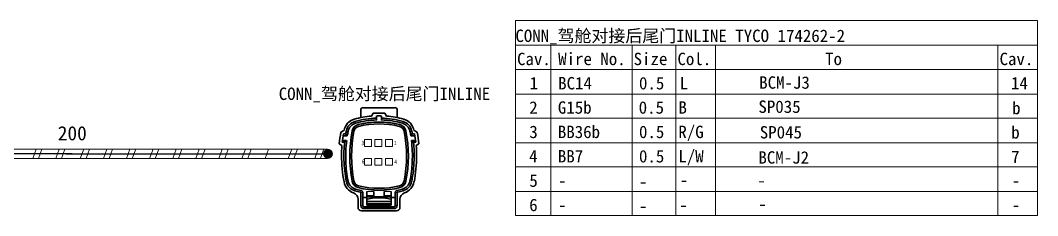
# Model space of a CAD drawing. Header units: millimetres. Extents: x 17 to 3784, y 12 to 1382.
# Drawn here: x 2236.9 to 2340.5, y 799.8 to 819.7 of the extents above; entities that cross this region are included whole.
import ezdxf

# ---------------------------------------------------------------- set-up
doc = ezdxf.new("R2010")
doc.units = ezdxf.units.MM
doc.layers.add('全新开发部分', color=7, linetype='Continuous', lineweight=18)
doc.styles.add('FangSong_GB2312_Style', font='simfang.ttf')
doc.styles.add('HZTXT', font='', dxfattribs={"width": 0.75})
doc.styles.get('HZTXT').set_extended_font_data('宋体')

msp = doc.modelspace()

# ---------------------------------------------------------------- hatches: boundary and pattern name
h = msp.add_hatch(color=0)
edge = h.paths.add_edge_path(flags=0)
edge.add_arc((2268.21, 806.09), 0.507, 180, 540)

# ---------------------------------------------------------------- linework, layer by layer
at = {"color": 0, "lineweight": 35, "ltscale": 0.082146}
for p, q in [((2271.55, 810.57), (2271.55, 809.79)), ((2275.27, 809.79), (2275.27, 810.57))]:
    msp.add_line(p, q, dxfattribs=at)
at = {"color": 0, "lineweight": 35, "ltscale": 0.342499}
msp.add_line((2275.04, 810.8), (2271.79, 810.8), dxfattribs=at)
at = {"color": 0, "lineweight": 35, "ltscale": 0.036224}
for p, q in [((2272.82, 810.24), (2272.65, 809.94)), ((2274.18, 809.94), (2274, 810.24))]:
    msp.add_line(p, q, dxfattribs=at)
at = {"color": 0, "lineweight": 35, "ltscale": 0.025008}
for p, q in [((2273.17, 809.97), (2273.17, 809.73)), ((2273.65, 809.73), (2273.65, 809.97))]:
    msp.add_line(p, q, dxfattribs=at)
at = {"color": 0, "lineweight": 13, "ltscale": 0.020006}
msp.add_line((2270.96, 809.4), (2271.01, 809.22), dxfattribs=at)
at = {"color": 0, "lineweight": 13, "ltscale": 0.00375}
for p, q in [((2271.29, 809.07), (2271.3, 809.04)), ((2275.54, 809.07), (2275.53, 809.04)), ((2271.29, 802.64), (2271.3, 802.68)), ((2275.54, 802.64), (2275.53, 802.68))]:
    msp.add_line(p, q, dxfattribs=at)
at = {"color": 0, "lineweight": 13, "ltscale": 0.01625}
for p, q in [((2271.33, 808.89), (2271.3, 809.04)), ((2275.49, 808.89), (2275.53, 809.04)), ((2271.33, 802.83), (2271.3, 802.68)), ((2275.49, 802.83), (2275.53, 802.68))]:
    msp.add_line(p, q, dxfattribs=at)
at = {"color": 0, "lineweight": 35, "ltscale": 0.020007}
for p, q in [((2273.17, 809.73), (2273.17, 809.54)), ((2273.65, 809.54), (2273.65, 809.73))]:
    msp.add_line(p, q, dxfattribs=at)
at = {"color": 0, "lineweight": 13, "ltscale": 0.019999}
for p, q in [((2275.86, 809.4), (2275.81, 809.22)), ((2276.75, 803.26), (2276.56, 803.3))]:
    msp.add_line(p, q, dxfattribs=at)
at = {"color": 0, "lineweight": 35, "ltscale": 0.04054}
for p, q in [((2269.84, 808.49), (2269.52, 808.29)), ((2277.3, 808.29), (2276.98, 808.49))]:
    msp.add_line(p, q, dxfattribs=at)
at = {"color": 0, "lineweight": 35, "ltscale": 0.04545}
for p, q in [((2269.75, 807.93), (2270.18, 807.93)), ((2276.64, 807.93), (2277.07, 807.93))]:
    msp.add_line(p, q, dxfattribs=at)
at = {"color": 0, "lineweight": 35, "ltscale": 0.025262}
for p, q in [((2269.78, 808.12), (2270.02, 808.12)), ((2276.8, 808.12), (2277.04, 808.12))]:
    msp.add_line(p, q, dxfattribs=at)
at = {"color": 0, "lineweight": 35, "ltscale": 0.026252}
msp.add_line((2270.18, 807.93), (2270.02, 808.12), dxfattribs=at)
at = {"color": 0, "lineweight": 13, "ltscale": 0.02}
for p, q in [((2270.08, 808.45), (2270.26, 808.41)), ((2270.96, 802.31), (2271.01, 802.49)), ((2271.56, 802.13), (2271.75, 802.13)), ((2275.26, 802.13), (2275.07, 802.13)), ((2271.56, 800.81), (2271.75, 800.81)), ((2271.87, 800.5), (2271.87, 800.69)), ((2274.95, 800.5), (2274.95, 800.69)), ((2275.26, 800.81), (2275.07, 800.81))]:
    msp.add_line(p, q, dxfattribs=at)
at = {"color": 0, "lineweight": 13, "ltscale": 0.003751}
for p, q in [((2270.67, 808.43), (2270.71, 808.42)), ((2276.15, 808.43), (2276.11, 808.42)), ((2270.67, 803.28), (2270.71, 803.29)), ((2276.15, 803.28), (2276.11, 803.29))]:
    msp.add_line(p, q, dxfattribs=at)
at = {"color": 0, "lineweight": 13, "ltscale": 0.016249}
for p, q in [((2270.86, 808.39), (2270.71, 808.42)), ((2275.96, 808.39), (2276.11, 808.42)), ((2270.86, 803.32), (2270.71, 803.29)), ((2275.96, 803.32), (2276.11, 803.29))]:
    msp.add_line(p, q, dxfattribs=at)
at = {"color": 0, "lineweight": 13, "ltscale": 0.020003}
msp.add_line((2276.75, 808.45), (2276.56, 808.41), dxfattribs=at)
at = {"color": 0, "lineweight": 35, "ltscale": 0.026253}
msp.add_line((2276.64, 807.93), (2276.8, 808.12), dxfattribs=at)
at = {"color": 0, "lineweight": 35, "ltscale": 0.033011}
for p, q in [((2269.36, 807.1), (2269.63, 806.95)), ((2277.19, 806.95), (2277.46, 807.1))]:
    msp.add_line(p, q, dxfattribs=at)
at = {"color": 0, "lineweight": 35, "ltscale": 0.025052}
for p, q in [((2269.9, 807.27), (2269.66, 807.27)), ((2277.16, 807.27), (2276.92, 807.27))]:
    msp.add_line(p, q, dxfattribs=at)
at = {"color": 0, "lineweight": 35, "ltscale": 0.045233}
for p, q in [((2270.11, 807.46), (2269.68, 807.46)), ((2277.14, 807.46), (2276.71, 807.46))]:
    msp.add_line(p, q, dxfattribs=at)
msp.add_line((2268.15, 806.58), (2268.15, 805.61))
at = {"color": 0, "lineweight": 13, "ltscale": 0.020002}
msp.add_line((2270.08, 803.26), (2270.26, 803.3), dxfattribs=at)
at = {"color": 0, "lineweight": 13, "ltscale": 0.020012}
for p, q in [((2271.52, 802.17), (2271.56, 802.36)), ((2275.86, 802.31), (2275.81, 802.49))]:
    msp.add_line(p, q, dxfattribs=at)
at = {"color": 0, "lineweight": 35, "ltscale": 0.138342}
for p, q in [((2271.56, 800.81), (2271.56, 802.13)), ((2271.75, 800.81), (2271.75, 802.13)), ((2275.07, 802.13), (2275.07, 800.81)), ((2275.26, 802.13), (2275.26, 800.81))]:
    msp.add_line(p, q, dxfattribs=at)
at = {"color": 0, "lineweight": 35, "ltscale": 0.045}
for p, q in [((2272.18, 801.64), (2271.75, 801.64)), ((2275.07, 801.64), (2274.65, 801.64))]:
    msp.add_line(p, q, dxfattribs=at)
at = {"color": 0, "lineweight": 13, "ltscale": 0.075}
for p, q in [((2272.89, 802.26), (2272.18, 802.26)), ((2272.18, 801.83), (2272.89, 801.83)), ((2274.65, 802.26), (2273.93, 802.26)), ((2274.65, 801.83), (2273.93, 801.83))]:
    msp.add_line(p, q, dxfattribs=at)
at = {"color": 0, "lineweight": 35, "ltscale": 0.04496}
for p, q in [((2272.18, 801.83), (2272.18, 802.26)), ((2272.89, 801.83), (2272.89, 802.26)), ((2273.93, 801.83), (2273.93, 802.26)), ((2274.65, 801.83), (2274.65, 802.26))]:
    msp.add_line(p, q, dxfattribs=at)
at = {"color": 0, "lineweight": 35, "ltscale": 0.014999}
for p, q in [((2272.18, 801.69), (2272.18, 801.83)), ((2272.89, 801.69), (2272.89, 801.83)), ((2273.93, 801.69), (2273.93, 801.83)), ((2274.65, 801.69), (2274.65, 801.83))]:
    msp.add_line(p, q, dxfattribs=at)
at = {"color": 0, "lineweight": 35, "ltscale": 0.024015}
for p, q in [((2272.18, 801.69), (2272.18, 801.46)), ((2274.65, 801.69), (2274.65, 801.46))]:
    msp.add_line(p, q, dxfattribs=at)
at = {"color": 0, "lineweight": 35, "ltscale": 0.047009}
for p, q in [((2272.18, 801.69), (2272.62, 801.69)), ((2274.2, 801.69), (2274.65, 801.69))]:
    msp.add_line(p, q, dxfattribs=at)
at = {"color": 0, "lineweight": 35, "ltscale": 0.06246}
for p, q in [((2272.18, 801.46), (2272.76, 801.56)), ((2274.06, 801.56), (2274.65, 801.46))]:
    msp.add_line(p, q, dxfattribs=at)
at = {"color": 0, "lineweight": 35, "ltscale": 0.165982}
msp.add_line((2274.2, 801.69), (2272.62, 801.69), dxfattribs=at)
at = {"color": 0, "lineweight": 13, "ltscale": 0.136731}
msp.add_line((2274.06, 801.56), (2272.76, 801.56), dxfattribs=at)
at = {"color": 0, "lineweight": 13, "ltscale": 0.020001}
msp.add_line((2275.3, 802.17), (2275.26, 802.36), dxfattribs=at)
at = {"color": 0, "lineweight": 35, "ltscale": 0.086053}
for p, q in [((2271.28, 801.44), (2271.28, 800.62)), ((2275.55, 800.62), (2275.55, 801.44))]:
    msp.add_line(p, q, dxfattribs=at)
at = {"color": 0, "lineweight": 35, "ltscale": 0.325}
for p, q in [((2274.95, 800.69), (2271.87, 800.69)), ((2274.95, 800.5), (2271.87, 800.5))]:
    msp.add_line(p, q, dxfattribs=at)
at = {"color": 0, "lineweight": 35, "ltscale": 0.025985}
for p, q in [((2272.18, 801.22), (2272.18, 801.46)), ((2274.65, 801.22), (2274.65, 801.46))]:
    msp.add_line(p, q, dxfattribs=at)
at = {"color": 0, "lineweight": 35, "ltscale": 0.022501}
for p, q in [((2272.18, 801), (2272.18, 801.22)), ((2274.65, 801), (2274.65, 801.22))]:
    msp.add_line(p, q, dxfattribs=at)
at = {"color": 0, "lineweight": 35, "ltscale": 0.260001}
for p, q in [((2272.18, 801.22), (2274.65, 801.22)), ((2272.18, 801), (2274.65, 801)), ((2272.18, 800.91), (2274.65, 800.91)), ((2272.18, 800.86), (2274.65, 800.86))]:
    msp.add_line(p, q, dxfattribs=at)
at = {"color": 0, "lineweight": 35, "ltscale": 0.01}
for p, q in [((2272.18, 800.91), (2272.18, 801)), ((2274.65, 800.91), (2274.65, 801))]:
    msp.add_line(p, q, dxfattribs=at)
at = {"color": 0, "lineweight": 35, "ltscale": 0.005}
for p, q in [((2272.18, 800.86), (2272.18, 800.91)), ((2274.65, 800.86), (2274.65, 800.91))]:
    msp.add_line(p, q, dxfattribs=at)
at = {"color": 0, "lineweight": 35, "ltscale": 0.375}
msp.add_line((2271.63, 800.27), (2275.19, 800.27), dxfattribs=at)
at = {"color": 0, "linetype": 'Continuous', "lineweight": 13}
for points in [[(2287.31, 819.72), (2340.54, 819.72)], [(2287.31, 819.72), (2287.31, 799.78)], [(2340.53, 819.71), (2340.53, 799.78)], [(2287.31, 817.17), (2340.54, 817.17)], [(2290.93, 817.13), (2290.93, 799.78)], [(2299.21, 817.17), (2299.21, 799.78)], [(2303.66, 817.17), (2303.66, 799.78)], [(2307.71, 817.17), (2307.71, 799.78)], [(2336.49, 817.17), (2336.49, 799.78)], [(2287.31, 814.69), (2340.54, 814.69)], [(2287.31, 812.2), (2340.54, 812.2)], [(2287.31, 809.72), (2340.54, 809.72)], [(2287.31, 807.23), (2340.54, 807.23)], [(2287.31, 804.75), (2340.54, 804.75)], [(2287.31, 802.26), (2340.54, 802.26)], [(2287.31, 799.78), (2340.54, 799.78)]]:
    msp.add_lwpolyline(points, dxfattribs=at)
at = {"color": 7, "linetype": 'Continuous', "lineweight": 13}
for points in [[(2242.11, 806.09), (2224.78, 806.09)], [(2265.8, 806.09), (2242.29, 806.09)]]:
    msp.add_lwpolyline(points, dxfattribs=at)
at = {"color": 7, "linetype": 'Continuous', "lineweight": 25}
for points in [[(2242.12, 806.09), (2224.78, 806.09)], [(2241.5, 806.09), (2268.13, 806.09)]]:
    msp.add_lwpolyline(points, dxfattribs=at)
at = {"color": 7, "linetype": 'Continuous', "lineweight": 0}
for points in [[(2235.05, 806.58), (2237.4, 806.58)], [(2237.4, 806.58), (2239.76, 806.58)], [(2238.11, 805.6), (2238.46, 806.58)], [(2238.7, 805.6), (2239.05, 806.58)], [(2239.76, 806.58), (2242.65, 806.58)], [(2240.46, 805.6), (2240.82, 806.58)], [(2241.05, 805.6), (2241.4, 806.58)], [(2242.26, 806.58), (2244.61, 806.58)], [(2243.32, 806.58), (2242.96, 805.6)], [(2243.9, 806.58), (2243.55, 805.6)], [(2244.61, 806.58), (2246.97, 806.58)], [(2245.67, 806.58), (2245.32, 805.6)], [(2246.26, 806.58), (2245.91, 805.6)], [(2246.97, 806.58), (2249.32, 806.58)], [(2248.02, 806.58), (2247.67, 805.6)], [(2248.61, 806.58), (2248.26, 805.6)], [(2249.32, 806.58), (2251.67, 806.58)], [(2250.38, 806.58), (2250.03, 805.6)], [(2250.97, 806.58), (2250.61, 805.6)], [(2251.67, 806.58), (2254.03, 806.58)], [(2252.73, 806.58), (2252.38, 805.6)], [(2253.32, 806.58), (2252.97, 805.6)], [(2254.03, 806.58), (2256.38, 806.58)], [(2255.09, 806.58), (2254.73, 805.6)], [(2255.68, 806.58), (2255.32, 805.6)], [(2256.38, 806.58), (2258.74, 806.58)], [(2257.44, 806.58), (2257.09, 805.6)], [(2258.03, 806.58), (2257.68, 805.6)], [(2258.74, 806.58), (2261.09, 806.58)], [(2259.8, 806.58), (2259.44, 805.6)], [(2260.39, 806.58), (2260.03, 805.6)], [(2261.09, 806.58), (2263.45, 806.58)], [(2262.15, 806.58), (2261.8, 805.6)], [(2263.45, 806.58), (2265.8, 806.58)], [(2264.51, 806.58), (2264.15, 805.6)], [(2265.09, 806.58), (2264.74, 805.6)], [(2265.8, 806.58), (2268.15, 806.58)], [(2266.86, 805.61), (2267.21, 806.59)], [(2267.45, 805.61), (2267.8, 806.59)], [(2237.4, 805.6), (2235.05, 805.6)], [(2239.76, 805.6), (2237.4, 805.6)], [(2242.4, 805.6), (2239.76, 805.6)], [(2244.61, 805.6), (2242.26, 805.6)], [(2246.97, 805.6), (2244.61, 805.6)], [(2249.32, 805.6), (2246.97, 805.6)], [(2251.67, 805.6), (2249.32, 805.6)], [(2254.03, 805.6), (2251.67, 805.6)], [(2256.38, 805.6), (2254.03, 805.6)], [(2258.74, 805.6), (2256.38, 805.6)], [(2261.09, 805.6), (2258.74, 805.6)], [(2263.45, 805.6), (2261.09, 805.6)], [(2265.8, 805.6), (2263.45, 805.6)], [(2268.15, 805.6), (2265.8, 805.6)]]:
    msp.add_lwpolyline(points, dxfattribs=at)
at = {"color": 0, "lineweight": 35}
for centre, radius, start, end in [((2273.41, 800.58), 9.4, 94.6705, 105.5342), ((2271.79, 810.57), 0.237, 90, 180), ((2273.41, 800.58), 9.68, 86.487, 93.513), ((2273.41, 800.58), 9.4, 88.553, 91.447), ((2273.41, 800.58), 9.4, 74.4658, 85.3295), ((2275.04, 810.57), 0.237, 0, 90), ((2271.29, 808.21), 1.47, 105.5342, 169.0126), ((2271.29, 808.21), 1.23, 105.5342, 169.0126), ((2271.29, 808.21), 1.04, 105.5342, 169.0126), ((2271.49, 808.27), 0.831, 104.0372, 168.763), ((2271.49, 808.27), 0.641, 104.0372, 168.763), ((2273.41, 800.58), 9.16, 91.4845, 105.5342), ((2273.41, 800.58), 8.97, 91.5159, 105.5342), ((2273.41, 800.58), 8.76, 75.9628, 104.0372), ((2273.41, 800.58), 8.57, 75.9628, 104.0372), ((2273.41, 800.58), 9.16, 74.4658, 88.5155), ((2273.41, 800.58), 8.97, 74.4658, 88.4841), ((2275.33, 808.27), 0.641, 11.237, 75.9628), ((2275.33, 808.27), 0.831, 11.237, 75.9628), ((2275.53, 808.21), 1.04, 10.9874, 74.4658), ((2275.53, 808.21), 1.23, 10.9874, 74.4658), ((2275.53, 808.21), 1.47, 10.9874, 74.4658), ((2283.43, 805.86), 14.12, 170.0793, 174.9375), ((2283.43, 805.86), 13.83, 170.5715, 174.142), ((2283.43, 805.86), 13.6, 169.0126, 170.4059), ((2283.43, 805.86), 13.41, 169.0126, 171.0909), ((2283.62, 805.86), 13.19, 168.763, 191.237), ((2283.62, 805.86), 13.01, 168.763, 191.237), ((2263.21, 805.86), 13.01, 348.763, 11.237), ((2263.21, 805.86), 13.19, 348.763, 11.237), ((2263.4, 805.86), 13.41, 8.9091, 10.9874), ((2263.4, 805.86), 13.6, 9.5941, 10.9874), ((2263.4, 805.86), 13.83, 5.858, 9.4285), ((2263.4, 805.86), 14.12, 5.0625, 9.9207), ((2283.43, 805.86), 13.84, 175.4846, 180), ((2283.43, 805.86), 13.6, 174.0397, 181.6501), ((2294.26, 780.23), 36.39, 131.5712, 132.0198), ((2283.43, 805.86), 13.41, 173.1385, 182.4853), ((2252.48, 780.14), 36.52, 47.9809, 48.4279), ((2263.4, 805.86), 13.41, 357.5147, 6.8615), ((2263.4, 805.86), 13.6, 358.3499, 5.9603), ((2263.4, 805.86), 13.84, 360, 4.5154), ((2283.54, 805.88), 13.95, 179.9119, 190.9785), ((2263.45, 805.85), 13.79, 349.0085, 0.0359), ((2283.32, 805.84), 13.49, 181.5875, 190.9985), ((2283.55, 805.88), 13.54, 182.5403, 190.972), ((2263.41, 805.85), 13.4, 349.0113, 357.5439), ((2263.59, 805.82), 13.4, 348.9912, 358.4828), ((2271.29, 803.5), 1.47, 190.9874, 250.6055), ((2271.29, 803.5), 1.23, 190.9874, 254.4658), ((2271.29, 803.5), 1.04, 190.9874, 254.4658), ((2271.49, 803.45), 0.831, 191.237, 255.9628), ((2271.49, 803.45), 0.641, 191.237, 255.9628), ((2273.41, 811.14), 8.76, 255.9628, 284.0372), ((2273.41, 811.14), 8.57, 255.9628, 284.0372), ((2275.33, 803.45), 0.641, 284.0372, 348.763), ((2275.33, 803.45), 0.831, 284.0372, 348.763), ((2275.53, 803.5), 1.04, 285.5342, 349.0126), ((2275.53, 803.5), 1.23, 285.5342, 349.0126), ((2275.53, 803.5), 1.47, 289.3945, 349.0126), ((2270.56, 801.44), 0.712, 0, 70.6055), ((2273.41, 811.14), 9.16, 254.4658, 258.1011), ((2273.41, 811.14), 8.97, 254.4658, 258.1011), ((2271.51, 802.13), 0.0475, 0, 78.1011), ((2271.51, 802.13), 0.237, 0, 78.1011), ((2275.31, 802.13), 0.237, 101.8989, 180), ((2273.41, 811.14), 8.97, 281.8989, 285.5342), ((2275.31, 802.13), 0.0475, 101.8989, 180), ((2273.41, 811.14), 9.16, 281.8989, 285.5342), ((2276.26, 801.44), 0.712, 109.3945, 180), ((2271.63, 800.62), 0.356, 180, 270), ((2271.87, 800.81), 0.309, 180, 270), ((2271.87, 800.81), 0.119, 180, 270), ((2274.95, 800.81), 0.309, 270, 0), ((2274.95, 800.81), 0.119, 270, 0), ((2275.19, 800.62), 0.356, 270, 0)]:
    msp.add_arc(centre, radius, start, end, dxfattribs=at)
at = {"color": 0, "lineweight": 13}
for centre, radius, start, end in [((2271.49, 808.27), 0.795, 104.0372, 168.763), ((2273.41, 800.58), 8.72, 75.9628, 104.0372), ((2275.33, 808.27), 0.795, 11.237, 75.9628), ((2283.62, 805.86), 13.16, 168.763, 191.237), ((2263.21, 805.86), 13.16, 348.763, 11.237), ((2271.49, 803.45), 0.795, 191.237, 255.9628), ((2273.41, 811.14), 8.72, 255.9628, 284.0372), ((2275.33, 803.45), 0.795, 284.0372, 348.763)]:
    msp.add_arc(centre, radius, start, end, dxfattribs=at)
at = {"color": 0, "lineweight": 35}
for centre, start_param, end_param in [((2272.62, 801.62), 2.120572, 4.712389), ((2274.2, 801.62), 4.712389, 7.304206)]:
    msp.add_ellipse(centre, major_axis=(-0.266, 0), ratio=0.267949, start_param=start_param, end_param=end_param, dxfattribs=at)
at = {"layer": '全新开发部分', "color": 0}
for points in [[(2271.92, 807.54), (2272.63, 807.54), (2272.63, 806.84), (2271.92, 806.84)], [(2272.99, 807.54), (2273.7, 807.54), (2273.7, 806.84), (2272.99, 806.84)], [(2274.08, 807.54), (2274.79, 807.54), (2274.79, 806.84), (2274.08, 806.84)], [(2271.92, 805.61), (2272.63, 805.61), (2272.63, 804.92), (2271.92, 804.92)], [(2272.99, 805.61), (2273.7, 805.61), (2273.7, 804.92), (2272.99, 804.92)], [(2274.08, 805.61), (2274.79, 805.61), (2274.79, 804.92), (2274.08, 804.92)]]:
    msp.add_lwpolyline(points, close=True, dxfattribs=at)

# ---------------------------------------------------------------- texts
at = {"color": 0, "linetype": 'Continuous', "style": 'FangSong_GB2312_Style'}
for s, height, p in [('CONN_驾舱对接后尾门INLINE TYCO 174262-2', 1.2655, (2287.31, 817.51)), ('Cav.', 1.265, (2287.48, 815.15)), ('Wire No.', 1.265, (2291.67, 815.15)), ('Size', 1.265, (2299.36, 815.15)), ('Col.', 1.265, (2303.83, 815.15)), ('To', 1.265, (2318.88, 815.15)), ('Cav.', 1.265, (2336.66, 815.15)), ('BCM-J3', 1.265, (2312.16, 812.74)), ('CONN_驾舱对接后尾门INLINE', 1.2655, (2263.19, 811.59)), ('1', 1.27, (2288.76, 812.67)), ('BC14', 1.265, (2291.67, 812.67)), ('0.5', 1.265, (2299.91, 812.67)), ('L', 1.27, (2304.05, 812.67)), ('14', 1.265, (2337.82, 812.67)), ('2', 1.27, (2288.72, 810.18)), ('G15b', 1.265, (2291.64, 810.19)), ('0.5', 1.265, (2299.88, 810.19)), ('B', 1.27, (2303.93, 810.19)), ('SP035 ', 1.265, (2312.08, 810.27)), ('b', 1.27, (2337.94, 810.13)), ('3', 1.27, (2288.73, 807.7)), ('BB36b', 1.265, (2291.64, 807.7)), ('0.5', 1.265, (2299.91, 807.7)), ('R/G', 1.265, (2303.92, 807.7)), ('SP045 ', 1.265, (2312.22, 807.66)), ('b', 1.27, (2337.85, 807.65)), ('4', 1.27, (2288.71, 805.21)), ('BB7', 1.265, (2291.64, 805.21)), ('0.5', 1.265, (2299.91, 805.21)), ('L/W', 1.265, (2303.92, 805.21)), ('BCM-J2', 1.265, (2312.08, 805.09)), ('7', 1.27, (2337.85, 805.16)), ('5', 1.27, (2288.73, 802.72)), ('-', 1.27, (2291.67, 802.72)), ('-', 1.27, (2299.91, 802.62)), ('-', 1.27, (2304.06, 802.79)), ('-', 1.27, (2311.97, 802.74)), ('-', 1.27, (2337.9, 802.72)), ('6', 1.27, (2288.72, 800.24)), ('-', 1.27, (2291.67, 800.24)), ('-', 1.27, (2299.91, 800.13)), ('-', 1.27, (2304.01, 800.24)), ('-', 1.27, (2312.07, 800.35)), ('-', 1.27, (2337.9, 800.24))]:
    msp.add_text(s, height=height, dxfattribs=at).set_placement(p)
at = {"color": 7, "linetype": 'Continuous', "style": 'FangSong_GB2312_Style'}
msp.add_text('200', height=1.447, dxfattribs=at).set_placement((2240.67, 807.47))
at = {"color": 0, "lineweight": -2, "char_height": 0.452, "width": 0.3616, "attachment_point": 7, "rotation": 359.76, "style": 'HZTXT'}
for s, insert in [('3', (2271.62, 806.97)), ('1', (2274.94, 806.98)), ('6', (2271.64, 805.07)), ('4', (2274.97, 805.05))]:
    msp.add_mtext(s, dxfattribs=dict(at, insert=insert))

doc.saveas('drawing.dxf')
